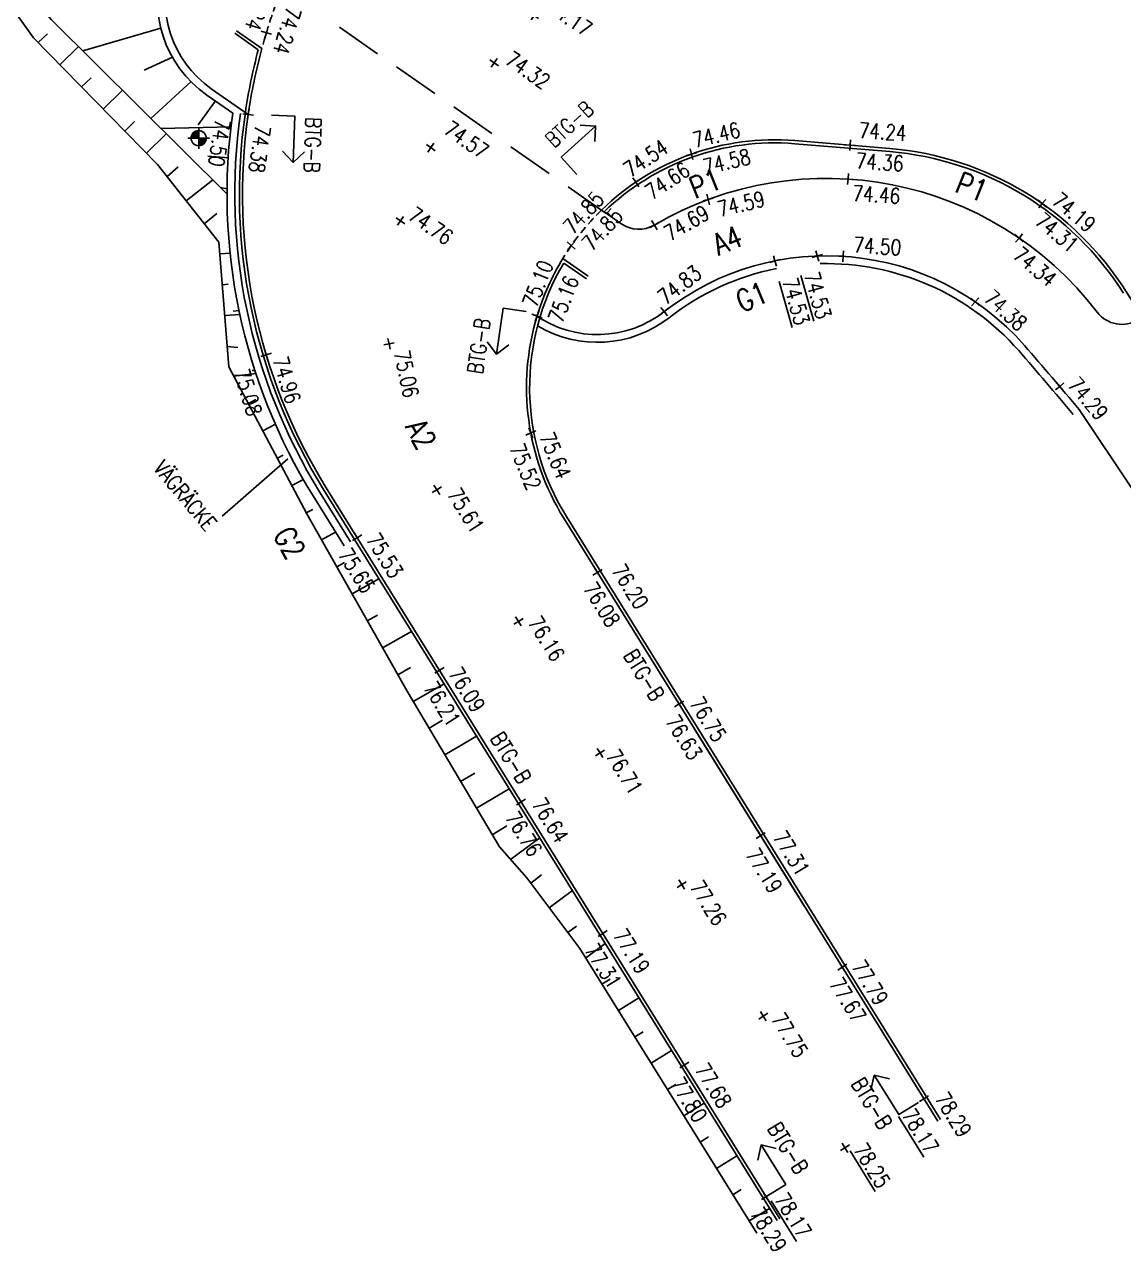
# Model space of a CAD drawing. Header units: metres. Extents: x 148130 to 148867, y 6395392 to 6395652.
# Drawn here: x 148175.26 to 148210.73, y 6395408.3 to 6395447.89 of the extents above; entities that cross this region are included whole.
import ezdxf

# ---------------------------------------------------------------- set-up
doc = ezdxf.new("R2010")
doc.units = ezdxf.units.M
doc.linetypes.add('DASHED', pattern=[0.75, 0.5, -0.25])
for name, color, linetype in [('M-BELYSNINGSSTOLPE', 1, 'Continuous'), ('M-DETALJ', 3, 'Continuous'), ('M-KANTSTÖD', 1, 'Continuous'), ('M-PLUSHÖJD-XXX', 1, 'Continuous'), ('M-SLÄNT', 4, 'Continuous'), ('M-STOMLINJE', 3, 'Continuous'), ('M-STÖDREMSA', 1, 'Continuous'), ('M-VÄGRÄCKE', 3, 'Continuous'), ('M-YTLITTERA', 3, 'Continuous'), ('M-YTSKIKTSBEGRÄNSNING', 1, 'DASHED')]:
    doc.layers.add(name, color=color, linetype=linetype)
doc.styles.add('SIMPLEX8', font='simplex.shx', dxfattribs={"width": 0.8})
doc.linetypes.add('FENCELINE2', pattern='A,0.25,-0.1,[132,ltypeshp.shx,S=0.1,R=0,X=-0.1,Y=0],-0.1,1', length=1.45)
pattern_1 = [(224.9999999982, (26965.2474268, 71504.0631581), (0.00157154482114, -0.00157154482124), [])]

# ---------------------------------------------------------------- blocks, each defined once
blk = doc.blocks.new('PLUSHÖJD')
at = {"color": 0, "ltscale": 0.3}
for p, q in [((-0.175, 0), (0, 0)), ((0, 0), (0, 0.175)), ((0, -0.175), (0, 0)), ((0, 0), (0.175, 0))]:
    blk.add_line(p, q, dxfattribs=at)
at = {"color": 0, "style": 'SIMPLEX8', "width": 0.8}
blk.add_attdef('NIVÅ', (0.302, -0.244), '', height=0.5, dxfattribs=at)
blk = doc.blocks.new('ks')
at = {"color": 1, "flags": 128}
for points in [[(1.146, 1.104), (1.5, 0.75), (1.146, 0.396)], [(0, 0), (0, 0.75), (1.5, 0.75)]]:
    blk.add_lwpolyline(points, dxfattribs=at)
at = {"color": 0, "style": 'SIMPLEX8', "width": 0.8}
blk.add_attdef('TYP', (0, 1.25), '', height=0.5, dxfattribs=at)
blk = doc.blocks.new('belysningsstolpe')
at = {"layer": 'M-BELYSNINGSSTOLPE'}
h = blk.add_hatch(dxfattribs=at)
h.set_pattern_fill('ANSI31', color=256, scale=0.0007, angle=180, style=0)
h.set_pattern_definition(pattern_1)
edge = h.paths.add_edge_path()
edge.add_line((0, 0), (0, 0.245))
edge.add_arc((0, 0), 0.245, 90, 180)
edge.add_line((-0.245, 0), (0, 0))
h = blk.add_hatch(dxfattribs=at)
h.set_pattern_fill('ANSI31', color=256, scale=0.0007, angle=180, style=0)
h.set_pattern_definition(pattern_1)
edge = h.paths.add_edge_path()
edge.add_arc((0, 0), 0.245, 270, 360)
edge.add_line((0.245, 0), (0, 0))
edge.add_line((0, 0), (0, -0.245))
for p, q in [((-0.245, 0), (-0.35, 0)), ((0, 0), (-0.245, 0)), ((0, 0.245), (0, 0.353)), ((0, 0), (0, 0.245)), ((0, 0), (0.245, 0)), ((0, 0), (0, -0.245)), ((0, -0.242), (0, -0.347)), ((0.245, 0), (0.35, 0))]:
    blk.add_line(p, q, dxfattribs=at)
for start, end in [(90, 180), (180, 270), (360, 90), (270, 360)]:
    blk.add_arc((0, 0), 0.245, start, end, dxfattribs=at)

msp = doc.modelspace()

# ---------------------------------------------------------------- linework, layer by layer
at = {"layer": 'M-DETALJ', "color": 1, "linetype": 'DASHED', "ltscale": 0.5, "flags": 128}
for points in [[(148183.647, 6395449.253, 0.031285), (148182.924, 6395447.121, 0.031285)], [(148193.884, 6395441.902, 0.062872), (148192.634, 6395440.335, 0.062872)]]:
    msp.add_lwpolyline(points, format="xyb", dxfattribs=at)
at = {"layer": 'M-KANTSTÖD'}
for p, q in [((148182.047, 6395447.612), (148182.809, 6395447.08)), ((148203.186, 6395443.789), (148200.119, 6395444.044)), ((148192.665, 6395440.192), (148193.397, 6395439.68))]:
    msp.add_line(p, q, dxfattribs=at)
at = {"layer": 'M-KANTSTÖD', "flags": 128}
for points in [[(148182.392, 6395445.054, -0.028597), (148182.809, 6395447.08)], [(148185.916, 6395431.266), (148184.915, 6395432.881, -0.177084), (148182.392, 6395445.054, -0.177084)], [(148192.665, 6395440.192, 0.279156), (148192.751, 6395432.009), (148204.823, 6395412.536)]]:
    msp.add_lwpolyline(points, format="xyb", dxfattribs=at)
msp.add_lwpolyline([(148199.553, 6395409.269), (148185.916, 6395431.266)], dxfattribs=at)
at = {"layer": 'M-KANTSTÖD'}
for centre, radius, start, end in [((148199.465, 6395436.171), 7.9, 85.2498, 134.1055), ((148202.366, 6395433.923), 9.9, 32.3396, 85.2498)]:
    msp.add_arc(centre, radius, start, end, dxfattribs=at)
at = {"layer": 'M-SLÄNT'}
for p, q in [((148179.663, 6395447.777), (148177.146, 6395447.04)), ((148175.707, 6395447.308), (148176.004, 6395447.595)), ((148176.406, 6395446.593), (148177.005, 6395447.18)), ((148180.037, 6395446.841), (148179.12, 6395446.415)), ((148177.105, 6395445.879), (148177.41, 6395446.177)), ((148180.644, 6395446.05), (148179.336, 6395444.861)), ((148177.805, 6395445.164), (148178.423, 6395445.769)), ((148181.423, 6395445.426), (148180.869, 6395444.656)), ((148178.504, 6395444.449), (148178.818, 6395444.757)), ((148179.204, 6395443.735), (148179.84, 6395444.36)), ((148181.929, 6395444.586), (148179.658, 6395444.54)), ((148181.845, 6395443.59), (148181.176, 6395443.643)), ((148179.863, 6395442.985), (148180.223, 6395443.302)), ((148180.482, 6395442.199), (148181.335, 6395442.871)), ((148181.809, 6395442.591), (148181.576, 6395442.631)), ((148181.064, 6395441.459, 74.099), (148181.47, 6395441.788)), ((148181.563, 6395440.487), (148181.901, 6395440.515)), ((148181.644, 6395439.491), (148181.836, 6395439.506)), ((148182.193, 6395438.656), (148181.996, 6395438.641)), ((148181.726, 6395438.494), (148182.218, 6395438.534)), ((148181.807, 6395437.497), (148182.149, 6395437.467)), ((148182.701, 6395436.722), (148182.613, 6395436.72)), ((148182.02, 6395436.539), (148182.74, 6395436.622)), ((148182.488, 6395435.655), (148182.734, 6395435.785)), ((148182.955, 6395434.771), (148183.363, 6395434.987)), ((148183.423, 6395433.887), (148183.608, 6395433.985)), ((148183.891, 6395433.004), (148184.268, 6395433.203)), ((148184.358, 6395432.12), (148184.567, 6395432.233)), ((148184.85, 6395431.249), (148185.3, 6395431.502)), ((148185.342, 6395430.378), (148185.594, 6395430.521)), ((148185.833, 6395429.507), (148186.702, 6395429.998)), ((148186.325, 6395428.637), (148186.657, 6395428.824)), ((148186.817, 6395427.766), (148187.757, 6395428.297)), ((148187.309, 6395426.895), (148187.72, 6395427.126)), ((148187.808, 6395426.029), (148188.807, 6395426.604)), ((148188.318, 6395425.169), (148188.757, 6395425.429)), ((148188.828, 6395424.308), (148189.853, 6395424.916)), ((148189.338, 6395423.448), (148189.794, 6395423.719)), ((148189.848, 6395422.588), (148190.907, 6395423.216)), ((148190.358, 6395421.728), (148190.828, 6395422.014)), ((148190.953, 6395420.929), (148191.89, 6395421.63)), ((148191.603, 6395420.171), (148191.947, 6395420.434)), ((148192.201, 6395419.369), (148192.947, 6395419.926)), ((148192.799, 6395418.568), (148193.077, 6395418.775)), ((148193.372, 6395417.749), (148194.003, 6395418.221)), ((148193.9, 6395416.9), (148194.169, 6395417.067)), ((148194.429, 6395416.051), (148195.093, 6395416.464)), ((148194.957, 6395415.202), (148195.224, 6395415.368)), ((148195.485, 6395414.353), (148196.146, 6395414.764)), ((148196.013, 6395413.504), (148196.28, 6395413.669)), ((148196.541, 6395412.654), (148197.2, 6395413.064)), ((148197.069, 6395411.805), (148197.335, 6395411.97)), ((148197.598, 6395410.956), (148198.254, 6395411.365)), ((148198.126, 6395410.107), (148198.39, 6395410.271)), ((148198.654, 6395409.258), (148199.308, 6395409.665))]:
    msp.add_line(p, q, dxfattribs=at)
at = {"layer": 'M-SLÄNT', "elevation": 71.954, "flags": 128}
msp.add_lwpolyline([(148160.39, 6395497.17), (148160.294, 6395496.371, -0.074609), (148160.161, 6395495.885), (148159.378, 6395494.115, 0.342443), (148159.88, 6395492.092), (148163.693, 6395489.086), (148164.406, 6395488.451, 0.384471), (148166.684, 6395488.468), (148167.629, 6395489.334), (148169.05, 6395487.997), (148171.299, 6395485.685), (148173.465, 6395483.395), (148176.706, 6395474.925), (148178.254, 6395469.406), (148178.144, 6395462.267), (148177.594, 6395458.001), (148176.425, 6395453.896), (148175.332, 6395451.141), (148175.197, 6395449.159), (148176.133, 6395448.048), (148181.799, 6395442.41)], format="xyb", dxfattribs=at)
at = {"layer": 'M-SLÄNT', "elevation": 74.099, "flags": 128}
msp.add_lwpolyline([(148175.852, 6395474.686), (148176.171, 6395471.038), (148177.394, 6395469.165), (148177.743, 6395464.261), (148177.368, 6395462.279), (148176.82, 6395460.757), (148176.993, 6395458.078), (148176.782, 6395456.006), (148175.788, 6395454.078), (148174.858, 6395451.329), (148174.689, 6395448.673), (148175.553, 6395447.465), (148179.555, 6395443.376), (148181.532, 6395440.865), (148181.861, 6395436.84), (148184.371, 6395432.095), (148187.608, 6395426.366), (148190.589, 6395421.338), (148191.476, 6395420.34), (148193.183, 6395418.054), (148198.9, 6395408.863)], dxfattribs=at)
at = {"layer": 'M-STOMLINJE'}
msp.add_line((148196.879, 6395425.16), (148200.44, 6395419.416), dxfattribs=at)
at = {"layer": 'M-STOMLINJE', "flags": 128}
for points in [[(148167.375, 6395490.577), (148175.289, 6395483.593, -0.121098), (148180.734, 6395475.75, -0.099519), (148182.047, 6395467.976), (148181.796, 6395459.901, -0.073643), (148179.98, 6395449.809, 0.333021), (148181.291, 6395445.822), (148182.483, 6395444.989)], [(148182.924, 6395447.121, 0.030265), (148182.483, 6395444.989)], [(148182.483, 6395444.989, 0.176367), (148185, 6395432.934), (148199.638, 6395409.322)], [(148193.884, 6395441.902, -0.217094), (148200.128, 6395444.144), (148203.194, 6395443.889, -0.235055), (148210.815, 6395439.273), (148211.338, 6395438.446)], [(148211.213, 6395438.367, -0.388631), (148209.884, 6395438.604, 0.378557), (148195.59, 6395441.419, -0.292786), (148194.512, 6395441.463), (148193.967, 6395441.844)], [(148191.751, 6395438.512, 0.329502), (148195.911, 6395438.623, -0.397753), (148207.536, 6395437.528, -0.006796), (148209.3, 6395435.46, -0.006796)], [(148192.634, 6395440.335, 0.063888), (148191.804, 6395438.476)], [(148191.804, 6395438.476, 0.21502), (148192.666, 6395431.956), (148204.738, 6395412.483)]]:
    msp.add_lwpolyline(points, format="xyb", dxfattribs=at)
for points in [[(148182.104, 6395447.694), (148182.924, 6395447.121)], [(148192.634, 6395440.335), (148193.454, 6395439.762)], [(148209.3, 6395435.46), (148211.056, 6395432.84)]]:
    msp.add_lwpolyline(points, dxfattribs=at)
at = {"layer": 'M-STÖDREMSA', "flags": 128}
for points in [[(148185.577, 6395431.055), (148184.575, 6395432.671, -0.175976), (148181.984, 6395445.033), (148181.148, 6395445.617, -0.333021), (148179.743, 6395449.889, 0.073643), (148181.546, 6395459.909), (148181.797, 6395467.984, 0.099519), (148180.5, 6395475.66, 0.111663), (148175.666, 6395482.909)], [(148191.822, 6395438.168, 0.310769), (148196.065, 6395438.426, -0.117076), (148199.529, 6395440.015, -0.117076)], [(148200.945, 6395440.172, -0.222374), (148207.348, 6395437.363, -0.006796), (148209.108, 6395435.3)]]:
    msp.add_lwpolyline(points, format="xyb", dxfattribs=at)
at = {"layer": 'M-VÄGRÄCKE', "linetype": 'FENCELINE2', "flags": 128}
msp.add_lwpolyline([(148182.236, 6395445.025, 0.176367), (148184.788, 6395432.802), (148185.789, 6395431.187)], format="xyb", dxfattribs=at)
at = {"layer": 'M-YTLITTERA', "color": 1}
msp.add_line((148183.758, 6395433.872), (148181.642, 6395432.022), dxfattribs=at)
at = {"layer": 'M-YTSKIKTSBEGRÄNSNING', "ltscale": 3, "flags": 128}
msp.add_lwpolyline([(148183.585, 6395449.1), (148194.512, 6395441.463)], dxfattribs=at)

# ---------------------------------------------------------------- block references
at = {"layer": 'M-BELYSNINGSSTOLPE', "lineweight": -3}
msp.add_blockref('belysningsstolpe', (148180.884, 6395444.223), dxfattribs=at)
at = {"layer": 'M-PLUSHÖJD-XXX'}
ref = msp.add_blockref('PLUSHÖJD', (148183.07, 6395447.63), dxfattribs=dict(at, rotation=253.170339636506))
ref.add_attrib('NIVÅ', '74.24', (148182.814, 6395449.276), dxfattribs={"layer": '0', "height": 0.5, "rotation": 253.1703, "style": 'SIMPLEX8', "width": 0.8})
ref = msp.add_blockref('PLUSHÖJD', (148191.712, 6395448.184), dxfattribs=dict(at, rotation=325.050897452399))
ref.add_attrib('NIVÅ', '74.17', (148192.088, 6395448.356), dxfattribs={"layer": '0', "height": 0.5, "rotation": 325.0509, "style": 'SIMPLEX8', "width": 0.8})
ref = msp.add_blockref('PLUSHÖJD', (148183.07, 6395447.63), dxfattribs=dict(at, rotation=253.170339636506))
ref.add_attrib('NIVÅ', '74.24', (148183.727, 6395448.503), dxfattribs={"layer": '0', "height": 0.5, "rotation": 253.1703, "style": 'SIMPLEX8', "width": 0.8})
ref = msp.add_blockref('PLUSHÖJD', (148190.422, 6395446.656), dxfattribs=dict(at, rotation=325.050897452399))
ref.add_attrib('NIVÅ', '74.32', (148190.731, 6395446.656), dxfattribs={"layer": '0', "height": 0.5, "rotation": 325.0509, "style": 'SIMPLEX8', "width": 0.8})
ref = msp.add_blockref('PLUSHÖJD', (148182.483, 6395444.989), dxfattribs=dict(at, rotation=261.6280355608794))
ref.add_attrib('NIVÅ', '74.50', (148181.419, 6395444.874), dxfattribs={"layer": '0', "height": 0.5, "rotation": 261.628, "style": 'SIMPLEX8', "width": 0.8})
ref = msp.add_blockref('PLUSHÖJD', (148182.483, 6395444.989), dxfattribs=dict(at, rotation=261.7873855086505))
ref.add_attrib('NIVÅ', '74.38', (148182.717, 6395444.674), dxfattribs={"layer": '0', "height": 0.5, "rotation": 261.7874, "style": 'SIMPLEX8', "width": 0.8})
ref = msp.add_blockref('PLUSHÖJD', (148188.378, 6395443.92), dxfattribs=dict(at, rotation=325.050897452399))
ref.add_attrib('NIVÅ', '74.57', (148188.751, 6395444.406), dxfattribs={"layer": '0', "height": 0.5, "rotation": 325.0509, "style": 'SIMPLEX8', "width": 0.8})
ref = msp.add_blockref('PLUSHÖJD', (148196.786, 6395443.709), dxfattribs=dict(at, rotation=13.69213007067879))
ref.add_attrib('NIVÅ', '74.46', (148196.902, 6395443.902), dxfattribs={"layer": '0', "height": 0.5, "rotation": 13.6921, "style": 'SIMPLEX8', "width": 0.8})
ref = msp.add_blockref('PLUSHÖJD', (148201.907, 6395443.996), dxfattribs=dict(at, rotation=356.3759237693005))
ref.add_attrib('NIVÅ', '74.24', (148202.174, 6395444.232), dxfattribs={"layer": '0', "height": 0.5, "rotation": 356.3759, "style": 'SIMPLEX8', "width": 0.8})
ref = msp.add_blockref('PLUSHÖJD', (148194.989, 6395442.802), dxfattribs=dict(at, rotation=34.02396145494276))
ref.add_attrib('NIVÅ', '74.54', (148194.814, 6395442.934), dxfattribs={"layer": '0', "height": 0.5, "rotation": 34.024, "style": 'SIMPLEX8', "width": 0.8})
ref = msp.add_blockref('PLUSHÖJD', (148196.786, 6395443.709), dxfattribs=dict(at, rotation=13.69213007067879))
ref.add_attrib('NIVÅ', '74.58', (148197.239, 6395443.039), dxfattribs={"layer": '0', "height": 0.5, "rotation": 13.6921, "style": 'SIMPLEX8', "width": 0.8})
ref = msp.add_blockref('PLUSHÖJD', (148201.907, 6395443.996), dxfattribs=dict(at, rotation=356.3759237693005))
ref.add_attrib('NIVÅ', '74.36', (148202.077, 6395443.249), dxfattribs={"layer": '0', "height": 0.5, "rotation": 356.3759, "style": 'SIMPLEX8', "width": 0.8})
ref = msp.add_blockref('PLUSHÖJD', (148194.989, 6395442.802), dxfattribs=dict(at, rotation=33.81843195058877))
ref.add_attrib('NIVÅ', '74.66', (148195.511, 6395442.21), dxfattribs={"layer": '0', "height": 0.5, "rotation": 33.8184, "style": 'SIMPLEX8', "width": 0.8})
ref = msp.add_blockref('PLUSHÖJD', (148201.84, 6395442.903), dxfattribs=dict(at, rotation=356.3759237693005))
ref.add_attrib('NIVÅ', '74.46', (148201.971, 6395442.201), dxfattribs={"layer": '0', "height": 0.5, "rotation": 356.3759, "style": 'SIMPLEX8', "width": 0.8})
ref = msp.add_blockref('PLUSHÖJD', (148192.908, 6395440.754), dxfattribs=dict(at, rotation=47.43876245027646))
ref.add_attrib('NIVÅ', '74.85', (148192.966, 6395441.077), dxfattribs={"layer": '0', "height": 0.5, "rotation": 47.4388, "style": 'SIMPLEX8', "width": 0.8})
ref = msp.add_blockref('PLUSHÖJD', (148197.329, 6395442.242), dxfattribs=dict(at, rotation=13.69213007067879))
ref.add_attrib('NIVÅ', '74.59', (148197.7, 6395441.674), dxfattribs={"layer": '0', "height": 0.5, "rotation": 13.6921, "style": 'SIMPLEX8', "width": 0.8})
ref = msp.add_blockref('PLUSHÖJD', (148208.11, 6395442.109), dxfattribs=dict(at, rotation=320.0279513948452))
ref.add_attrib('NIVÅ', '74.19', (148208.378, 6395442.134), dxfattribs={"layer": '0', "height": 0.5, "rotation": 320.028, "style": 'SIMPLEX8', "width": 0.8})
ref = msp.add_blockref('PLUSHÖJD', (148208.11, 6395442.109), dxfattribs=dict(at, rotation=320.0279513948452))
ref.add_attrib('NIVÅ', '74.31', (148207.83, 6395441.48), dxfattribs={"layer": '0', "height": 0.5, "rotation": 320.028, "style": 'SIMPLEX8', "width": 0.8})
ref = msp.add_blockref('PLUSHÖJD', (148187.399, 6395441.554), dxfattribs=dict(at, rotation=325.050897452399))
ref.add_attrib('NIVÅ', '74.76', (148187.596, 6395441.63), dxfattribs={"layer": '0', "height": 0.5, "rotation": 325.0509, "style": 'SIMPLEX8', "width": 0.8})
ref = msp.add_blockref('PLUSHÖJD', (148192.908, 6395440.754), dxfattribs=dict(at, rotation=47.43876245027646))
ref.add_attrib('NIVÅ', '74.85', (148193.576, 6395440.539), dxfattribs={"layer": '0', "height": 0.5, "rotation": 47.4388, "style": 'SIMPLEX8', "width": 0.8})
ref = msp.add_blockref('PLUSHÖJD', (148195.59, 6395441.419), dxfattribs=dict(at, rotation=30.32815488702721))
ref.add_attrib('NIVÅ', '74.69', (148196.09, 6395440.878), dxfattribs={"layer": '0', "height": 0.5, "rotation": 30.3282, "style": 'SIMPLEX8', "width": 0.8})
ref = msp.add_blockref('PLUSHÖJD', (148201.682, 6395440.408), dxfattribs=dict(at, rotation=356.3759237693005))
ref.add_attrib('NIVÅ', '74.50', (148202.002, 6395440.534), dxfattribs={"layer": '0', "height": 0.5, "rotation": 356.3759, "style": 'SIMPLEX8', "width": 0.8})
ref = msp.add_blockref('PLUSHÖJD', (148207.362, 6395440.999), dxfattribs=dict(at, rotation=320.0279513948452))
ref.add_attrib('NIVÅ', '74.34', (148207.123, 6395440.378), dxfattribs={"layer": '0', "height": 0.5, "rotation": 320.028, "style": 'SIMPLEX8', "width": 0.8})
ref = msp.add_blockref('PLUSHÖJD', (148200.85, 6395440.42), dxfattribs=dict(at, rotation=285.9698453273207))
ref.add_attrib('NIVÅ', '%%u74.53', (148200.41, 6395439.82), dxfattribs={"layer": '0', "height": 0.5, "rotation": 285.9698, "style": 'SIMPLEX8', "width": 0.8})
ref = msp.add_blockref('PLUSHÖJD', (148191.804, 6395438.476), dxfattribs=dict(at, rotation=68.75516977038221))
ref.add_attrib('NIVÅ', '75.10', (148191.785, 6395438.714), dxfattribs={"layer": '0', "height": 0.5, "rotation": 68.7552, "style": 'SIMPLEX8', "width": 0.8})
ref = msp.add_blockref('PLUSHÖJD', (148199.483, 6395440.261, 74.53), dxfattribs=dict(at, rotation=285.9698453273207))
ref.add_attrib('NIVÅ', '%%u74.53', (148199.71, 6395439.625, 74.53), dxfattribs={"layer": '0', "height": 0.5, "rotation": 285.9698, "style": 'SIMPLEX8', "width": 0.8})
ref = msp.add_blockref('PLUSHÖJD', (148195.911, 6395438.623), dxfattribs=dict(at, rotation=37.99960711284696))
ref.add_attrib('NIVÅ', '74.83', (148195.952, 6395438.815), dxfattribs={"layer": '0', "height": 0.5, "rotation": 37.9996, "style": 'SIMPLEX8', "width": 0.8})
ref = msp.add_blockref('PLUSHÖJD', (148191.804, 6395438.476), dxfattribs=dict(at, rotation=68.75516977038221))
ref.add_attrib('NIVÅ', '75.16', (148192.61, 6395438.214), dxfattribs={"layer": '0', "height": 0.5, "rotation": 68.7552, "style": 'SIMPLEX8', "width": 0.8})
ref = msp.add_blockref('PLUSHÖJD', (148205.949, 6395438.936), dxfattribs=dict(at, rotation=317.545924758743))
ref.add_attrib('NIVÅ', '74.38', (148206.19, 6395438.999), dxfattribs={"layer": '0', "height": 0.5, "rotation": 317.5459, "style": 'SIMPLEX8', "width": 0.8})
ref = msp.add_blockref('PLUSHÖJD', (148187.027, 6395437.582), dxfattribs=dict(at, rotation=282.1180013059402))
ref.add_attrib('NIVÅ', '75.06', (148187.184, 6395437.315), dxfattribs={"layer": '0', "height": 0.5, "rotation": 282.118, "style": 'SIMPLEX8', "width": 0.8})
ref = msp.add_blockref('PLUSHÖJD', (148183.063, 6395437.228), dxfattribs=dict(at, rotation=286.6946027881673))
ref.add_attrib('NIVÅ', '75.08', (148182.019, 6395436.685), dxfattribs={"layer": '0', "height": 0.5, "rotation": 286.6946, "style": 'SIMPLEX8', "width": 0.8})
ref = msp.add_blockref('PLUSHÖJD', (148183.063, 6395437.228), dxfattribs=dict(at, rotation=286.7598894108067))
ref.add_attrib('NIVÅ', '74.96', (148183.266, 6395437.083), dxfattribs={"layer": '0', "height": 0.5, "rotation": 286.7599, "style": 'SIMPLEX8', "width": 0.8})
ref = msp.add_blockref('PLUSHÖJD', (148208.673, 6395436.208), dxfattribs=dict(at, rotation=310.2403080322651))
ref.add_attrib('NIVÅ', '74.29', (148208.898, 6395436.239), dxfattribs={"layer": '0', "height": 0.5, "rotation": 310.2403, "style": 'SIMPLEX8', "width": 0.8})
ref = msp.add_blockref('PLUSHÖJD', (148191.601, 6395434.703), dxfattribs=dict(at, rotation=292.4837755648732))
ref.add_attrib('NIVÅ', '75.52', (148190.903, 6395434.23), dxfattribs={"layer": '0', "height": 0.5, "rotation": 292.4838, "style": 'SIMPLEX8', "width": 0.8})
ref = msp.add_blockref('PLUSHÖJD', (148191.601, 6395434.703), dxfattribs=dict(at, rotation=292.4837755648732))
ref.add_attrib('NIVÅ', '75.64', (148191.869, 6395434.592), dxfattribs={"layer": '0', "height": 0.5, "rotation": 292.4838, "style": 'SIMPLEX8', "width": 0.8})
ref = msp.add_blockref('PLUSHÖJD', (148188.57, 6395432.871), dxfattribs=dict(at, rotation=301.7963195189893))
ref.add_attrib('NIVÅ', '75.61', (148188.888, 6395432.728), dxfattribs={"layer": '0', "height": 0.5, "rotation": 301.7963, "style": 'SIMPLEX8', "width": 0.8})
ref = msp.add_blockref('PLUSHÖJD', (148186.001, 6395431.319), dxfattribs=dict(at, rotation=301.7963195189893))
ref.add_attrib('NIVÅ', '75.65', (148185.364, 6395430.787), dxfattribs={"layer": '0', "height": 0.5, "rotation": 301.7963, "style": 'SIMPLEX8', "width": 0.8})
ref = msp.add_blockref('PLUSHÖJD', (148186.001, 6395431.319), dxfattribs=dict(at, rotation=301.7963195189893))
ref.add_attrib('NIVÅ', '75.53', (148186.273, 6395431.272), dxfattribs={"layer": '0', "height": 0.5, "rotation": 301.7963, "style": 'SIMPLEX8', "width": 0.8})
ref = msp.add_blockref('PLUSHÖJD', (148193.753, 6395430.202), dxfattribs=dict(at, rotation=301.7963195189893))
ref.add_attrib('NIVÅ', '76.08', (148193.275, 6395429.69), dxfattribs={"layer": '0', "height": 0.5, "rotation": 301.7963, "style": 'SIMPLEX8', "width": 0.8})
ref = msp.add_blockref('PLUSHÖJD', (148193.753, 6395430.202), dxfattribs=dict(at, rotation=301.7963195189893))
ref.add_attrib('NIVÅ', '76.20', (148194.192, 6395430.272), dxfattribs={"layer": '0', "height": 0.5, "rotation": 301.7963, "style": 'SIMPLEX8', "width": 0.8})
ref = msp.add_blockref('PLUSHÖJD', (148191.204, 6395428.621), dxfattribs=dict(at, rotation=301.7963195189893))
ref.add_attrib('NIVÅ', '76.16', (148191.489, 6395428.585), dxfattribs={"layer": '0', "height": 0.5, "rotation": 301.7963, "style": 'SIMPLEX8', "width": 0.8})
ref = msp.add_blockref('PLUSHÖJD', (148188.654, 6395427.04), dxfattribs=dict(at, rotation=301.7963195189893))
ref.add_attrib('NIVÅ', '76.21', (148188.124, 6395426.484), dxfattribs={"layer": '0', "height": 0.5, "rotation": 301.7963, "style": 'SIMPLEX8', "width": 0.8})
ref = msp.add_blockref('PLUSHÖJD', (148188.654, 6395427.04), dxfattribs=dict(at, rotation=301.7963195189893))
ref.add_attrib('NIVÅ', '76.09', (148188.922, 6395426.941), dxfattribs={"layer": '0', "height": 0.5, "rotation": 301.7963, "style": 'SIMPLEX8', "width": 0.8})
ref = msp.add_blockref('PLUSHÖJD', (148196.388, 6395425.952), dxfattribs=dict(at, rotation=301.7963195189893))
ref.add_attrib('NIVÅ', '76.63', (148195.928, 6395425.4), dxfattribs={"layer": '0', "height": 0.5, "rotation": 301.7963, "style": 'SIMPLEX8', "width": 0.8})
ref = msp.add_blockref('PLUSHÖJD', (148196.388, 6395425.952), dxfattribs=dict(at, rotation=301.7963195189893))
ref.add_attrib('NIVÅ', '76.75', (148196.709, 6395425.982), dxfattribs={"layer": '0', "height": 0.5, "rotation": 301.7963, "style": 'SIMPLEX8', "width": 0.8})
ref = msp.add_blockref('PLUSHÖJD', (148193.838, 6395424.371), dxfattribs=dict(at, rotation=301.7963195189893))
ref.add_attrib('NIVÅ', '76.71', (148194.006, 6395424.282), dxfattribs={"layer": '0', "height": 0.5, "rotation": 301.7963, "style": 'SIMPLEX8', "width": 0.8})
ref = msp.add_blockref('PLUSHÖJD', (148191.288, 6395422.79), dxfattribs=dict(at, rotation=301.7963195189893))
ref.add_attrib('NIVÅ', '76.76', (148190.758, 6395422.287), dxfattribs={"layer": '0', "height": 0.5, "rotation": 301.7963, "style": 'SIMPLEX8', "width": 0.8})
ref = msp.add_blockref('PLUSHÖJD', (148191.288, 6395422.79), dxfattribs=dict(at, rotation=301.7963195189893))
ref.add_attrib('NIVÅ', '76.64', (148191.613, 6395422.72), dxfattribs={"layer": '0', "height": 0.5, "rotation": 301.7963, "style": 'SIMPLEX8', "width": 0.8})
ref = msp.add_blockref('PLUSHÖJD', (148199.022, 6395421.702), dxfattribs=dict(at, rotation=301.7963195189893))
ref.add_attrib('NIVÅ', '77.19', (148198.516, 6395421.097), dxfattribs={"layer": '0', "height": 0.5, "rotation": 301.7963, "style": 'SIMPLEX8', "width": 0.8})
ref = msp.add_blockref('PLUSHÖJD', (148199.022, 6395421.702), dxfattribs=dict(at, rotation=301.7963195189893))
ref.add_attrib('NIVÅ', '77.31', (148199.396, 6395421.654), dxfattribs={"layer": '0', "height": 0.5, "rotation": 301.7963, "style": 'SIMPLEX8', "width": 0.8})
ref = msp.add_blockref('PLUSHÖJD', (148196.473, 6395420.122), dxfattribs=dict(at, rotation=301.7963195189893))
ref.add_attrib('NIVÅ', '77.26', (148196.716, 6395420.05), dxfattribs={"layer": '0', "height": 0.5, "rotation": 301.7963, "style": 'SIMPLEX8', "width": 0.8})
ref = msp.add_blockref('PLUSHÖJD', (148193.923, 6395418.541), dxfattribs=dict(at, rotation=301.7963195189893))
ref.add_attrib('NIVÅ', '77.31', (148193.321, 6395418.016), dxfattribs={"layer": '0', "height": 0.5, "rotation": 301.7963, "style": 'SIMPLEX8', "width": 0.8})
ref = msp.add_blockref('PLUSHÖJD', (148193.923, 6395418.541), dxfattribs=dict(at, rotation=301.7963195189893))
ref.add_attrib('NIVÅ', '77.19', (148194.24, 6395418.495), dxfattribs={"layer": '0', "height": 0.5, "rotation": 301.7963, "style": 'SIMPLEX8', "width": 0.8})
ref = msp.add_blockref('PLUSHÖJD', (148201.657, 6395417.453), dxfattribs=dict(at, rotation=301.7963195189893))
ref.add_attrib('NIVÅ', '77.67', (148201.217, 6395416.919), dxfattribs={"layer": '0', "height": 0.5, "rotation": 301.7963, "style": 'SIMPLEX8', "width": 0.8})
ref = msp.add_blockref('PLUSHÖJD', (148201.657, 6395417.453), dxfattribs=dict(at, rotation=301.7963195189893))
ref.add_attrib('NIVÅ', '77.79', (148201.931, 6395417.479), dxfattribs={"layer": '0', "height": 0.5, "rotation": 301.7963, "style": 'SIMPLEX8', "width": 0.8})
ref = msp.add_blockref('PLUSHÖJD', (148199.107, 6395415.872), dxfattribs=dict(at, rotation=301.7963195189893))
ref.add_attrib('NIVÅ', '77.75', (148199.337, 6395415.786), dxfattribs={"layer": '0', "height": 0.5, "rotation": 301.7963, "style": 'SIMPLEX8', "width": 0.8})
ref = msp.add_blockref('PLUSHÖJD', (148196.557, 6395414.291), dxfattribs=dict(at, rotation=301.7963195189893))
ref.add_attrib('NIVÅ', '77.80', (148196.085, 6395413.698), dxfattribs={"layer": '0', "height": 0.5, "rotation": 301.7963, "style": 'SIMPLEX8', "width": 0.8})
ref = msp.add_blockref('PLUSHÖJD', (148196.557, 6395414.291), dxfattribs=dict(at, rotation=301.7963195189893))
ref.add_attrib('NIVÅ', '77.68', (148196.876, 6395414.159), dxfattribs={"layer": '0', "height": 0.5, "rotation": 301.7963, "style": 'SIMPLEX8', "width": 0.8})
ref = msp.add_blockref('PLUSHÖJD', (148204.291, 6395413.203), dxfattribs=dict(at, rotation=301.7963195189893))
ref.add_attrib('NIVÅ', '%%u78.17', (148203.56, 6395412.686), dxfattribs={"layer": '0', "height": 0.5, "rotation": 301.7963, "style": 'SIMPLEX8', "width": 0.8})
ref = msp.add_blockref('PLUSHÖJD', (148204.291, 6395413.203), dxfattribs=dict(at, rotation=301.7963195189893))
ref.add_attrib('NIVÅ', '78.29', (148204.621, 6395413.216), dxfattribs={"layer": '0', "height": 0.5, "rotation": 301.7963, "style": 'SIMPLEX8', "width": 0.8})
ref = msp.add_blockref('PLUSHÖJD', (148201.742, 6395411.622), dxfattribs=dict(at, rotation=301.7963195189893))
ref.add_attrib('NIVÅ', '%%u78.25', (148201.993, 6395411.576), dxfattribs={"layer": '0', "height": 0.5, "rotation": 301.7963, "style": 'SIMPLEX8', "width": 0.8})
ref = msp.add_blockref('PLUSHÖJD', (148199.192, 6395410.042), dxfattribs=dict(at, rotation=301.7963195189893))
ref.add_attrib('NIVÅ', '78.29', (148198.657, 6395409.502), dxfattribs={"layer": '0', "height": 0.5, "rotation": 301.7963, "style": 'SIMPLEX8', "width": 0.8})
ref = msp.add_blockref('PLUSHÖJD', (148199.192, 6395410.042), dxfattribs=dict(at, rotation=301.7963195189893))
ref.add_attrib('NIVÅ', '%%u78.17', (148199.447, 6395409.963), dxfattribs={"layer": '0', "height": 0.5, "rotation": 301.7963, "style": 'SIMPLEX8', "width": 0.8})
at = {"layer": 'M-YTLITTERA'}
ref = msp.add_blockref('ks', (148193.089, 6395443.051), dxfattribs=dict(at, rotation=42.28052261045698))
ref.add_attrib('TYP', 'BTG-B', (148192.351, 6395443.883), dxfattribs={"color": 1, "height": 0.5, "rotation": 42.2805, "style": 'SIMPLEX8', "width": 0.8})
ref = msp.add_blockref('ks', (148183.233, 6395444.964), dxfattribs=dict(at, rotation=268.0770877785145))
ref.add_attrib('TYP', 'BTG-B', (148184.344, 6395444.914), dxfattribs={"color": 1, "height": 0.5, "rotation": 268.0771, "style": 'SIMPLEX8', "width": 0.8})
ref = msp.add_blockref('ks', (148211.338, 6395438.446), dxfattribs=dict(at, xscale=-1, rotation=302.3396091632533))
ref.add_attrib('TYP', 'BTG-B', (148211.079, 6395440.913), dxfattribs={"color": 1, "height": 0.5, "rotation": 302.3396, "style": 'SIMPLEX8', "width": 0.8})
ref = msp.add_blockref('ks', (148191.456, 6395438.623), dxfattribs=dict(at, xscale=-1, rotation=81.65188348907684))
ref.add_attrib('TYP', 'BTG-B', (148190.043, 6395436.583), dxfattribs={"color": 1, "height": 0.5, "rotation": 81.6519, "style": 'SIMPLEX8', "width": 0.8})
ref = msp.add_blockref('ks', (148204.116, 6395413.086), dxfattribs=dict(at, xscale=-1, yscale=-1, rotation=301.7963195234816))
ref.add_attrib('TYP', 'BTG-B', (148201.921, 6395413.688), dxfattribs={"color": 1, "height": 0.5, "rotation": 301.7963, "style": 'SIMPLEX8', "width": 0.8})
ref = msp.add_blockref('ks', (148199.192, 6395410.042), dxfattribs=dict(at, xscale=-1, rotation=301.7963195234816))
ref.add_attrib('TYP', 'BTG-B', (148199.219, 6395412.246), dxfattribs={"color": 1, "height": 0.5, "rotation": 301.7963, "style": 'SIMPLEX8', "width": 0.8})

# ---------------------------------------------------------------- texts
at = {"layer": 'M-YTLITTERA', "color": 3, "style": 'SIMPLEX8', "width": 0.8}
for s, rotation, p in [('P1', 22.2975, (148196.91, 6395442.25)), ('P1', 338.4376, (148205.252, 6395442.5)), ('A4', 22.2975, (148197.657, 6395440.428)), ('G1', 22.2975, (148198.411, 6395438.589)), ('A2', 298.1749, (148187.539, 6395434.899)), ('G2', 299.4639, (148183.27, 6395431.414))]:
    msp.add_text(s, height=0.7, rotation=rotation, dxfattribs=at).set_placement(p)
at = {"layer": 'M-YTLITTERA', "color": 1, "style": 'SIMPLEX8', "width": 0.8}
for s, rotation, p in [('VÄGRÄCKE', 309.9387, (148179.394, 6395433.555)), ('BTG-B', 301.7963, (148194.571, 6395427.521)), ('BTG-B', 301.7963, (148190.273, 6395424.848))]:
    msp.add_text(s, height=0.5, rotation=rotation, dxfattribs=at).set_placement(p)

doc.saveas('drawing.dxf')
